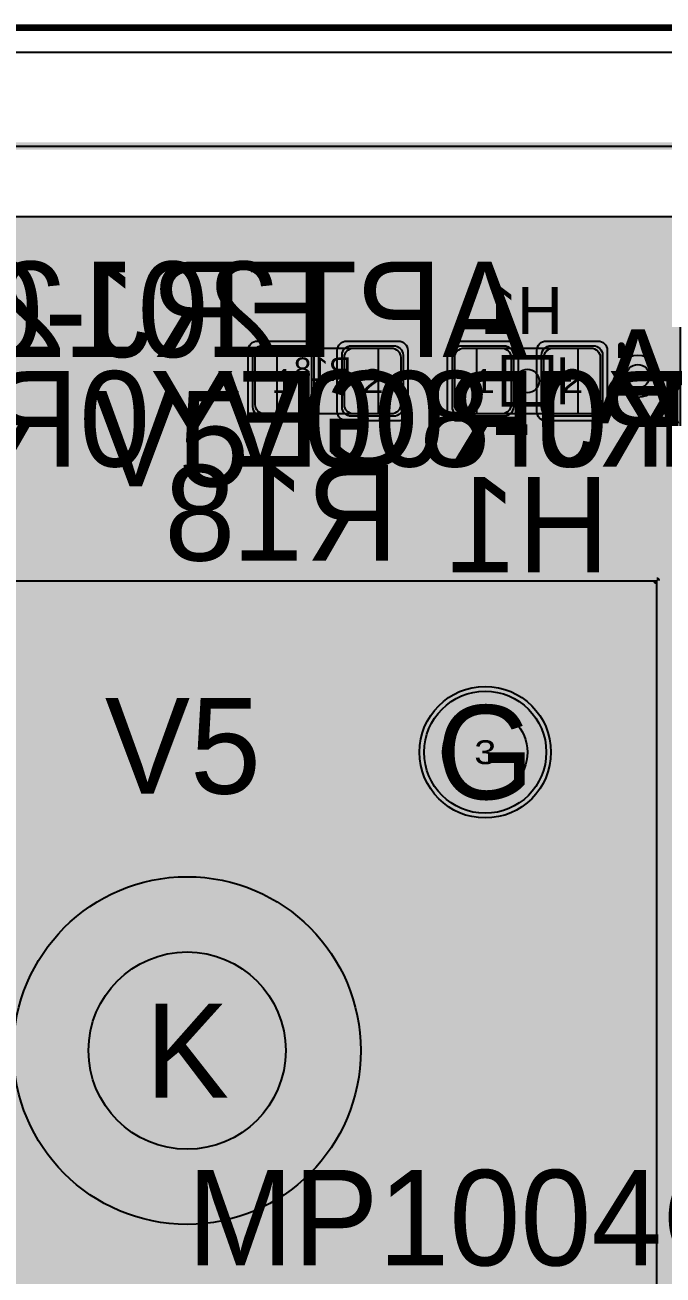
# Model space of a CAD drawing. Extents: x -19 to 284, y -54 to 100.
# Drawn here: x 105.05 to 118.64, y 73.47 to 100.08 of the extents above; entities that cross this region are included whole.
import ezdxf
from ezdxf.enums import TextEntityAlignment as Align

# ---------------------------------------------------------------- set-up
doc = ezdxf.new("R2010")
doc.units = 0
doc.header["$MEASUREMENT"] = 0
for name, color, linetype in [('ASSEMBLY_OUTLINES_BTM', 191, 'CONTINUOUS'), ('ASSEMBLY_OUTLINES_TOP', 102, 'CONTINUOUS'), ('ASSEMBLY_PART_NUMBERS_BTM', 191, 'CONTINUOUS'), ('ASSEMBLY_PART_NUMBERS_TOP', 102, 'CONTINUOUS'), ('ASSEMBLY_REF_DES_BTM', 191, 'CONTINUOUS'), ('ASSEMBLY_REF_DES_TOP', 102, 'CONTINUOUS'), ('BOARD_OUTLINE', 10, 'CONTINUOUS'), ('DRILL_DRAWING', 21, 'CONTINUOUS'), ('GENERATED_SILKSCREEN_BTM', 255, 'CONTINUOUS'), ('GENERATED_SILKSCREEN_TOP', 140, 'CONTINUOUS'), ('MANUFACTURING_OUTLINES', 10, 'CONTINUOUS'), ('MOUNTING_HOLE_PADS_LAYER14', 150, 'CONTINUOUS'), ('MOUNTING_HOLE_PADS_LAYER15', 230, 'CONTINUOUS'), ('MOUNTING_HOLES_LAYER_BOT17', 42, 'CONTINUOUS'), ('MOUNTING_HOLES_LAYER_TOP', 42, 'CONTINUOUS'), ('PART_HOLES_LAYER_BOTTOM', 30, 'CONTINUOUS'), ('PART_HOLES_LAYER_TOP', 30, 'CONTINUOUS'), ('PART_PADS_LAYER_BOTTOM', 230, 'CONTINUOUS'), ('PART_PADS_LAYER_TOP', 150, 'CONTINUOUS'), ('PART_PADS_SMD_BTM', 230, 'CONTINUOUS'), ('PIN_NUMBERS_BTM', 8, 'CONTINUOUS'), ('PIN_NUMBERS_TOP', 8, 'CONTINUOUS'), ('PLACEMENT_OUTLINES_BTM', 222, 'CONTINUOUS'), ('PLACEMENT_OUTLINES_TOP', 130, 'CONTINUOUS'), ('PLANE_DATA_LAYER_TOP', 150, 'CONTINUOUS'), ('PLANE_SHAPES_LAYER_TOP', 150, 'CONTINUOUS'), ('ROUTE_BORDER', 151, 'CONTINUOUS'), ('SILKSCREEN_OUTLINES_BTM', 211, 'CONTINUOUS'), ('SILKSCREEN_OUTLINES_TOP', 150, 'CONTINUOUS'), ('SILKSCREEN_REF_DES_BTM', 211, 'CONTINUOUS'), ('SILKSCREEN_REF_DES_TOP', 150, 'CONTINUOUS'), ('SOLDERMASK_PADS_BTM', 12, 'CONTINUOUS'), ('SOLDERMASK_PADS_TOP', 180, 'CONTINUOUS'), ('SOLDERPASTE_PADS_BTM', 12, 'CONTINUOUS'), ('TRACES_LAYER_BOTTOM', 230, 'CONTINUOUS'), ('VIA_HOLES_LAYER_BOTTOM', 30, 'CONTINUOUS'), ('VIA_HOLES_LAYER_TOP', 30, 'CONTINUOUS'), ('VIA_PADS_LAYER_BOTTOM', 230, 'CONTINUOUS'), ('VIA_PADS_LAYER_TOP', 150, 'CONTINUOUS')]:
    doc.layers.add(name, color=color, linetype=linetype)
doc.styles.add('COURIER_NEW', font='COUR.TTF')
doc.styles.add('VERIBEST_GERBER_0', font='txt')

msp = doc.modelspace()

# ---------------------------------------------------------------- hatches: boundary and pattern name
at = {"layer": 'ASSEMBLY_OUTLINES_BTM'}
h = msp.add_hatch(color=256, dxfattribs=at)
edge = h.paths.add_edge_path()
edge.add_arc((115.75, 92.5), 0.25, 0, 360)
at = {"layer": 'MOUNTING_HOLES_LAYER_BOT17'}
h = msp.add_hatch(color=256, dxfattribs=at)
edge = h.paths.add_edge_path()
edge.add_arc((108.5, 78.25), 2.1, 0, 360)
at = {"layer": 'MOUNTING_HOLES_LAYER_TOP'}
h = msp.add_hatch(color=256, dxfattribs=at)
edge = h.paths.add_edge_path()
edge.add_arc((108.5, 78.25), 2.1, 0, 360)
at = {"layer": 'PART_HOLES_LAYER_BOTTOM'}
h = msp.add_hatch(color=256, dxfattribs=at)
edge = h.paths.add_edge_path()
edge.add_arc((114.85, 84.6), 0.9, 0, 360)
at = {"layer": 'PART_HOLES_LAYER_TOP'}
h = msp.add_hatch(color=256, dxfattribs=at)
edge = h.paths.add_edge_path()
edge.add_arc((114.85, 84.6), 0.9, 0, 360)
at = {"layer": 'PLANE_DATA_LAYER_TOP'}
h = msp.add_hatch(color=256, dxfattribs=at)
h.paths.add_polyline_path([(120.5, 85.467281), (120.499998, 59.53156), (120.499998, 59.531559, -0.198909956), (120.47768, 59.477678), (116.022322, 55.02232, -0.198913366), (115.96844, 55.000002), (114.531562, 55, -0.198913366), (114.47768, 55.022318), (110.500002, 58.999998, 0.207684346), (110.499996, 59), (94.031562, 59, -0.198913366), (93.97768, 59.022318), (85.000002, 67.999998, 0.207684346), (84.999996, 68), (70.500004, 68, 0.207684346), (70.499998, 67.999998), (66.000002, 63.500002), (66, 63.499996), (66, 59.5762, -0.414213562), (65.9238, 59.5), (44.5762, 59.5, -0.414213562), (44.5, 59.5762), (44.5, 81.806849, -0.668181994), (44.630082, 81.86073), (55.244365, 71.246447, 0.198912215), (55.597918, 71.1), (80.979923, 71.1, -0.185651134), (81.030979, 71.080366, 0.384558767), (81.969021, 71.080366, -0.185651134), (82.020077, 71.1), (91.057121, 71.1, 0.198912215), (91.410674, 71.246447), (98.353553, 78.189326, 0.198912215), (98.5, 78.542879), (98.5, 86.379923, -0.185651134), (98.519634, 86.430979, 0.185651897), (98.7, 86.9, 1), (97.3, 86.9, 0.185651897), (97.480366, 86.430979, -0.185651134), (97.5, 86.379923), (97.5, 78.781548, -0.198909956), (97.477682, 78.727667), (90.872333, 72.122318, -0.198913366), (90.818451, 72.1), (82.020077, 72.1, -0.185651134), (81.969021, 72.119634, 0.384558767), (81.030979, 72.119634, -0.185651134), (80.979923, 72.1), (55.836588, 72.1, -0.198913366), (55.782706, 72.122318), (53.366088, 74.538936, -0.198909956), (53.34377, 74.592817), (53.34377, 74.592818, -0.294576153), (53.388558, 74.662242, 0.29457805), (53.8, 75.299999), (53.8, 75.3, 0.39930996), (53.135789, 75.999085, -0.185652617), (53.085803, 76.021303), (44.522318, 84.584788, -0.198909956), (44.5, 84.638669), (44.5, 87.151969, -0.414213562), (44.5762, 87.228169), (48.533161, 87.228169, -0.198913366), (48.587043, 87.205851), (49.478697, 86.314197, -0.185652617), (49.500915, 86.264211, 0.838851408), (50.869044, 86.094134, -0.565185223), (50.995756, 86.125606), (53.205453, 83.915909, 0.198912215), (53.559006, 83.769462), (58.945406, 83.769462, 0.198912215), (59.298959, 83.915909), (60.253553, 84.870503, 0.198912215), (60.4, 85.224056), (60.4, 85.879923, -0.185651134), (60.419634, 85.930979, 0.185651897), (60.6, 86.4, 1), (59.2, 86.4, 0.185651897), (59.380366, 85.930979, -0.185651134), (59.4, 85.879923), (59.4, 85.462725, -0.198909956), (59.377682, 85.408844), (58.760618, 84.79178, -0.198913366), (58.706736, 84.769462), (53.797676, 84.769462, -0.198913366), (53.743794, 84.79178), (49.582021, 88.953553, 0.198912215), (49.228468, 89.1), (43.120077, 89.1, -0.185651134), (43.069021, 89.119634, 0.384558767), (42.130979, 89.119634, -0.185651134), (42.079923, 89.1), (30.09107, 89.1, -0.414213562), (30.01487, 89.1762), (30.01487, 89.176201, -0.198909956), (30.037188, 89.230082), (30.585803, 89.778697, -0.185652617), (30.635789, 89.800915, 0.645030482), (31.101635, 90.988224, -0.195395946), (31.080041, 91.041371), (31.080041, 91.041372, -0.198909956), (31.102359, 91.095253), (31.185803, 91.178697, -0.185652617), (31.235789, 91.200915, 0.39930996), (31.9, 91.9), (31.9, 91.900005, 0.962125116), (30.502085, 91.953993, -0.391777998), (30.426112, 91.88367), (30.269784, 91.88367, 0.198912215), (29.916231, 91.737223), (28.612244, 90.433236, -0.198913366), (28.558362, 90.410918), (27.098355, 90.410918, 0.198912215), (26.744802, 90.264471), (24.647145, 88.166814, -0.198913366), (24.593263, 88.144496), (17.003174, 88.144496, -0.198913366), (16.949292, 88.166814), (15.248039, 89.868067, 0.198912215), (14.894486, 90.014514), (13.48401, 90.014514, 0.198912215), (13.130457, 89.868067), (10.440027, 87.177637, -0.198913366), (10.386145, 87.155319), (7.3302, 87.155319, 0.180173911), (7.00313, 87.033505, -0.305390868), (6.918602, 87.023291, 1.907914475), (7.070961, 85.882124, -0.165414822), (7.115967, 85.901691, 0.177616931), (7.428435, 86.046447), (7.514988, 86.133001, -0.198913366), (7.56887, 86.155319), (10.624815, 86.155319, 0.198912215), (10.978368, 86.301766), (13.03031, 88.353708, -0.533104529), (13.154463, 88.329294, 0.084493581), (13.280366, 88.130979, -0.185651134), (13.3, 88.079923), (13.3, 79.938669, -0.198909956), (13.277682, 79.884788), (11.814197, 78.421303, -0.185652617), (11.764211, 78.399085, 0.39930996), (11.1, 77.7), (11.1, 77.69999, 0.974753797), (12.499085, 77.664211, -0.185652617), (12.521303, 77.714197), (14.153553, 79.346447, 0.198912215), (14.3, 79.7), (14.3, 88.0238, -0.414213562), (14.3762, 88.1), (14.537431, 88.1, -0.198913366), (14.591313, 88.077682), (17.174693, 85.494302, 0.198912215), (17.528246, 85.347855), (24.808806, 85.347855, -0.414213562), (24.885006, 85.271655), (24.885006, 85.271654, -0.119209751), (24.876584, 85.236832, 0.119212236), (24.65, 84.300001), (24.65, 84.3, 0.240856487), (25.499923, 82.637979, -0.240854665), (25.531515, 82.576201), (25.531515, 82.5762, -0.414213562), (25.455315, 82.5), (22.120077, 82.5, -0.185651134), (22.069021, 82.519634, 2.249701015), (22.069021, 81.480366, -0.185651134), (22.120077, 81.5), (28.019196, 81.5, 0.198912215), (28.372749, 81.646447), (29.335965, 82.609663, -0.668181994), (29.466047, 82.555782), (29.466047, 70.851038, -0.198909956), (29.443729, 70.797157), (26.66889, 68.022318, -0.198913366), (26.615008, 68), (23.000004, 68, 0.207684346), (22.999998, 67.999998), (19.000002, 64.000002), (19, 63.999996), (19, 62.738492, -0.668181994), (18.869918, 62.684611), (15.000976, 66.553553, 0.198912215), (14.647423, 66.7), (14.120077, 66.7, -0.185651134), (14.069021, 66.719634, 2.249701015), (14.069021, 65.680366, -0.185651134), (14.120077, 65.7), (14.408753, 65.7, -0.198913366), (14.462635, 65.677682), (18.977682, 61.162635, -0.198909956), (19, 61.108754), (19, 50.0762, -0.414213562), (18.9238, 50), (12.374978, 50, -0.404852593), (12.298817, 50.073757, 0.968428978), (7.701183, 50.073757, -0.404852593), (7.625022, 50), (3.0762, 50, -0.414213562), (3, 50.0762), (3, 64.349709, -0.595487004), (3.117805, 64.413548, 0.595483788), (4.2, 65, 0.39930996), (3.535789, 65.699085, -0.185652617), (3.485803, 65.721303), (3.022318, 66.184788, -0.198909956), (3, 66.238669), (3, 90.6738, -0.414213562), (3.0762, 90.75), (6.4238, 90.75, -0.414213562), (6.5, 90.6738), (6.5, 90.500004), (6.500003, 90.499999), (8.499998, 88.500002, 0.207684346), (8.500004, 88.5), (10.999996, 88.5, 0.207684346), (11.000002, 88.500002), (13.499998, 90.999998), (13.5, 91.000004), (13.5, 95.9238, -0.414213562), (13.5762, 96), (18.30893, 96, -0.414213562), (18.38513, 95.9238), (18.38513, 95.923799, -0.198909956), (18.362812, 95.869918), (17.814197, 95.321303, -0.185652617), (17.764211, 95.299085, 0.39930996), (17.1, 94.6), (17.1, 94.59999, 0.974753797), (18.499085, 94.564211, -0.185652617), (18.521303, 94.614197), (18.937376, 95.03027, -0.198913366), (18.991258, 95.052588), (21.922414, 95.052588, 0.198912215), (22.275967, 95.199035), (22.869252, 95.79232, -0.198913366), (22.923134, 95.814638), (51.4238, 95.814638, -0.414213562), (51.5, 95.738438), (51.5, 91.000004), (51.500003, 90.999999), (53.999998, 88.500002, 0.207684346), (54.000004, 88.5), (55.999996, 88.5, 0.207684346), (56.000002, 88.500002), (58.499998, 90.999998), (58.5, 91.000004), (58.5, 94.574998, -0.668181994), (58.630082, 94.628879), (61.077682, 92.181279, -0.198909956), (61.1, 92.127398), (61.1, 82.320077, -0.185651134), (61.080366, 82.269021, 0.185651897), (60.9, 81.8, 0.536231839), (61.871334, 81.154727, -0.536234167), (61.977071, 81.084485), (61.977071, 80.722929, 0.198912215), (62.123518, 80.369376), (63.778697, 78.714197, -0.185652617), (63.800915, 78.664211, 0.974753797), (65.2, 78.69999), (65.2, 78.7, 0.39930996), (64.535789, 79.399085, -0.185652617), (64.485803, 79.421303), (62.999389, 80.907717, -0.198909956), (62.977071, 80.961598), (62.977071, 87.738402, -0.198909956), (62.999389, 87.792283), (63.185803, 87.978697, -0.185652617), (63.235789, 88.000915, 0.39930996), (63.9, 88.7), (63.9, 88.70001, 0.974753797), (62.500915, 88.735789, -0.185652617), (62.478697, 88.685803), (62.230082, 88.437188, -0.668181994), (62.1, 88.491069), (62.1, 92.366067, 0.198912215), (61.953553, 92.71962), (58.803255, 95.869918, -0.198909956), (58.780937, 95.923799), (58.780937, 95.9238, -0.414213562), (58.857137, 96), (95.9238, 96, -0.414213562), (96, 95.9238), (96, 90.500004), (96.000003, 90.499999), (98.499998, 88.000002, 0.207684346), (98.500004, 88), (101.499996, 88, 0.207684346), (101.500002, 88.000002), (103.999998, 90.499998), (104, 90.500004), (104, 95.9238, -0.414213562), (104.0762, 96), (118.9238, 96, -0.414213562), (119, 95.9238), (119, 91.500004), (119.000003, 91.499999), (119.977682, 90.52232, -0.198909956), (120, 90.468439), (120, 86.205951, 0.198912215), (120.146447, 85.852398), (120.477682, 85.521163, -0.198909956), (120.5, 85.467282)], flags=0)
h.paths.add_polyline_path([(25.71, 92.75, 0.414213562), (25.96, 93), (25.96, 94.5, 0.414213562), (25.71, 94.75), (24.21, 94.75, 0.414213562), (23.96, 94.5), (23.96, 93, 0.414213562), (24.21, 92.75)], flags=0)
h.paths.add_polyline_path([(24.65, 71.7, -1), (28.75, 71.7, -1)], flags=0)
h.paths.add_polyline_path([(28.842971, 93.38997, 6.796736414), (28.842971, 94.11003, -0.743486927), (28.697029, 94.11003, 6.796736414), (28.697029, 93.38997, -0.743486927)], flags=0)
h.paths.add_polyline_path([(70.7, 83.1, 0.414213562), (71.15, 83.55), (71.15, 84.95, 0.414213562), (70.7, 85.4), (69.3, 85.4, 0.414213562), (68.85, 84.95), (68.85, 83.55, 0.414213562), (69.3, 83.1)], flags=0)
h.paths.add_polyline_path([(68.85, 91.75, -1), (71.15, 91.75, -1)], flags=0)
h.paths.add_polyline_path([(73, 81.9, 1), (74.4, 81.9, 0.185651897), (74.219634, 82.369021, -0.185651134), (74.2, 82.420077), (74.2, 84.864447, 0.198912215), (74.053553, 85.218), (68.730653, 90.5409, 0.198912215), (68.3771, 90.687347), (68.073594, 90.687347, -0.390404288), (67.99765, 90.757308, 0.959834417), (66.6, 90.7, 0.39930996), (67.264211, 90.000915, -0.185652617), (67.314197, 89.978697), (67.4591, 89.833794, 0.198912215), (67.812653, 89.687347), (68.13843, 89.687347, -0.198913366), (68.192312, 89.665029), (73.177682, 84.679659, -0.198909956), (73.2, 84.625778), (73.2, 82.420077, -0.185651134), (73.180366, 82.369021, 0.185651897)], flags=0)
h.paths.add_polyline_path([(76.135789, 80.600915, 0.39930996), (76.8, 81.3), (76.8, 81.30001, 0.974753797), (75.400915, 81.335789, -0.185652617), (75.378697, 81.285803), (74.786551, 80.693657, -0.198913366), (74.732669, 80.671339), (69.617331, 80.671339, -0.198913366), (69.563449, 80.693657), (68.603553, 81.653553, 0.198912215), (68.25, 81.8), (67.920077, 81.8, -0.185651134), (67.869021, 81.819634, 2.249701015), (67.869021, 80.780366, -0.185651134), (67.920077, 80.8), (68.01133, 80.8, -0.198913366), (68.065212, 80.777682), (69.025108, 79.817786, 0.198912215), (69.378661, 79.671339), (74.971339, 79.671339, 0.198912215), (75.324892, 79.817786), (76.085803, 80.578697, -0.185652617)], flags=0)
h.paths.add_polyline_path([(79.25, 81.25, -1), (81.75, 81.25, -1)], flags=0)
h.paths.add_polyline_path([(82.935789, 79.200915, 0.39930996), (83.6, 79.9), (83.6, 79.90001, 0.974753797), (82.200915, 79.935789, -0.185652617), (82.178697, 79.885803), (81.71287, 79.419976, -0.198913366), (81.658988, 79.397658), (68.441012, 79.397658, -0.198913366), (68.38713, 79.419976), (68.221303, 79.585803, -0.185652617), (68.199085, 79.635789, 0.974753797), (66.8, 79.60001), (66.8, 79.6, 0.39930996), (67.464211, 78.900915, -0.185652617), (67.514197, 78.878697), (67.848789, 78.544105, 0.198912215), (68.202342, 78.397658), (81.897658, 78.397658, 0.198912215), (82.251211, 78.544105), (82.885803, 79.178697, -0.185652617)], flags=0)
h.paths.add_polyline_path([(88.7, 83.1, 0.414213562), (89.15, 83.55), (89.15, 84.95, 0.414213562), (88.7, 85.4), (87.3, 85.4, 0.414213562), (86.85, 84.95), (86.85, 83.55, 0.414213562), (87.3, 83.1)], flags=0)
h.paths.add_polyline_path([(86.85, 91.75, -1), (89.15, 91.75, -1)], flags=0)
h.paths.add_polyline_path([(103.05, 70.35, 0.414213562), (103.7, 71), (103.7, 72.8, 0.414213562), (103.05, 73.45), (101.25, 73.45, 0.414213562), (100.6, 72.8), (100.6, 71, 0.414213562), (101.25, 70.35)], flags=0)
h.paths.add_polyline_path([(100.6, 84.6, -1), (103.7, 84.6, -1)], flags=0)
h.paths.add_polyline_path([(102.6, 60.75, -1), (105.4, 60.75, -1)], flags=0)
h.paths.add_polyline_path([(110.207897, 60.75, -1), (112.607897, 60.75, -1)], flags=0)
h.paths.add_polyline_path([(104.3, 78.25, -1), (112.7, 78.25, -1)], flags=0)
h.paths.add_polyline_path([(113.3, 71.9, -1), (116.4, 71.9, -1)], flags=0)
h.paths.add_polyline_path([(113.3, 84.6, -1), (116.4, 84.6, -1)], flags=0)
h.paths.add_polyline_path([(113.55, 57.157897, -1), (116.45, 57.157897, -1)], flags=0)
h.paths.add_polyline_path([(116.378857, 64.023904, 0.414213102), (116.378859, 64.660299), (115.318196, 65.720961, 0.372259539), (114.731236, 65.763685, -0.372263605), (114.631843, 65.770919), (113.529927, 66.872836, 0.198912714), (112.999596, 67.092506), (104.592506, 67.092506, 0.198912714), (104.062175, 66.872836), (99.111658, 61.922318, -0.198913366), (99.057776, 61.9), (98.3, 61.9, 0.414213562), (97.85, 61.45), (97.85, 60.05, 0.414213562), (98.3, 59.6), (99.7, 59.6, 0.414213562), (100.15, 60.05), (100.15, 60.807777, -0.198909956), (100.172318, 60.861658), (104.880848, 65.570188, -0.198913366), (104.93473, 65.592506), (112.657372, 65.592506, -0.198913366), (112.711254, 65.570188), (113.571183, 64.710259, -0.198909956), (113.593501, 64.656378), (113.593501, 64.656377, -0.161399603), (113.578417, 64.610866, 0.372260871), (113.621141, 64.023905), (114.681804, 62.963244, 0.414210801), (115.318197, 62.963243)], flags=0)
h.paths.add_polyline_path([(117.392102, 60.75, -1), (119.792102, 60.75, -1)], flags=0)
at = {"layer": 'PLANE_SHAPES_LAYER_TOP'}
msp.add_hatch(color=256, dxfattribs=at).paths.add_polyline_path([(120.5, 68), (44.5, 68), (44.5, 87.5), (30.5, 87.5), (30.5, 68), (3, 68), (3, 90.75), (6.5, 90.75), (6.5, 88.5), (13.5, 88.5), (13.5, 96), (51.5, 96), (51.5, 88.5), (58.5, 88.5), (58.5, 96), (96, 96), (96, 88), (104, 88), (104, 96), (119, 96), (119, 90.5), (120.5, 90.5)], flags=0)
at = {"layer": 'VIA_HOLES_LAYER_BOTTOM'}
h = msp.add_hatch(color=256, dxfattribs=at)
edge = h.paths.add_edge_path()
edge.add_arc((118.1, 92.6), 0.25, 0, 360)
at = {"layer": 'VIA_HOLES_LAYER_TOP'}
h = msp.add_hatch(color=256, dxfattribs=at)
edge = h.paths.add_edge_path()
edge.add_arc((118.1, 92.6), 0.25, 0, 360)

# ---------------------------------------------------------------- linework, layer by layer
at = {"layer": 'ASSEMBLY_OUTLINES_BTM'}
for points in [[(110.42, 91.8), (110.42, 93.2), (112.57, 93.2), (112.57, 91.8)], [(114.67, 91.8), (114.67, 93.2), (116.82, 93.2), (116.82, 91.8)]]:
    msp.add_lwpolyline(points, close=True, dxfattribs=at)
at = {"layer": 'ASSEMBLY_OUTLINES_BTM', "const_width": 0.1}
msp.add_lwpolyline([(115.25, 92), (115.25, 93), (116.25, 93), (116.25, 92)], close=True, dxfattribs=at)
msp.add_lwpolyline([(116.5, 92), (116.5, 93)], dxfattribs=at)
at = {"layer": 'ASSEMBLY_OUTLINES_BTM'}
msp.add_circle((115.75, 92.5), 0.25, dxfattribs=at)
at = {"layer": 'ASSEMBLY_OUTLINES_TOP'}
msp.add_lwpolyline([(118.5, 68.25), (101.984375, 68.25), (98.5, 71.529412), (98.5, 88.25), (118.5, 88.25)], close=True, dxfattribs=at)
at = {"layer": 'BOARD_OUTLINE', "const_width": 0.1}
msp.add_lwpolyline([(0, 1.5), (0, 98.5, -0.414213562), (1.5, 100), (278.5, 100, -0.414213562), (280, 98.5), (280, 1.5, -0.414213562), (278.5, 0), (1.5, 0, -0.414213562)], format="xyb", close=True, dxfattribs=at)
at = {"layer": 'GENERATED_SILKSCREEN_BTM'}
for points, const_width in [([(0.25, 97.5), (279.75, 97.5)], 0.15), ([(107.593864, 89.925648), (107.658888, 89.730576), (107.593864, 89.535504), (107.593864, 89.529408), (107.591832, 89.52128), (107.591832, 88.893392), (107.591832, 88.887296), (107.593864, 88.8812), (107.595896, 88.873072), (107.604024, 88.864944), (107.807224, 88.655648), (107.817384, 88.64752), (107.827544, 88.645488), (107.835672, 88.643456), (108.581416, 88.643456), (108.587512, 88.643456), (108.593608, 88.645488), (108.601736, 88.64752), (108.609864, 88.655648), (108.813064, 88.864944), (108.823224, 88.873072), (108.825256, 88.8812), (108.825256, 88.893392), (108.825256, 89.52128), (108.825256, 89.529408), (108.825256, 89.533472), (108.823224, 89.535504), (108.7582, 89.730576), (108.823224, 89.925648), (108.825256, 89.92768), (108.825256, 89.939872), (108.825256, 90.427552), (108.825256, 90.43568), (108.823224, 90.44584), (108.813064, 90.456), (108.609864, 90.665296), (108.601736, 90.671392), (108.593608, 90.673424), (108.587512, 90.675456), (108.581416, 90.675456), (107.835672, 90.675456), (107.827544, 90.673424), (107.817384, 90.671392), (107.807224, 90.665296), (107.604024, 90.456), (107.595896, 90.443808), (107.593864, 90.43568), (107.591832, 90.427552), (107.591832, 89.939872), (107.591832, 89.931744), (107.593864, 89.92768), (107.593864, 89.925648)], 0.254), ([(108.743976, 90.4052), (108.743976, 89.943936), (108.689112, 89.769184), (107.73204, 89.769184), (107.673112, 89.943936), (107.673112, 90.4052), (107.85396, 90.592144), (108.561096, 90.592144), (108.743976, 90.4052)], 0.254), ([(110.513848, 88.726768), (110.530104, 88.722704), (110.540264, 88.714576), (110.544328, 88.700352), (110.54636, 88.684096), (110.544328, 88.669872), (110.540264, 88.655648), (110.530104, 88.645488), (110.513848, 88.643456), (109.721368, 88.643456), (109.707144, 88.645488), (109.694952, 88.655648), (109.688856, 88.669872), (109.686824, 88.684096), (109.688856, 88.700352), (109.694952, 88.714576), (109.707144, 88.722704), (109.721368, 88.726768), (110.079, 88.726768), (110.079, 90.634816), (110.081032, 90.64904), (110.087128, 90.6592), (110.097288, 90.665296), (110.111512, 90.667328), (110.121672, 90.66936), (110.131832, 90.66936), (110.13996, 90.665296), (110.148088, 90.657168), (110.544328, 90.1004), (110.548392, 90.092272), (110.550424, 90.086176), (110.550424, 90.071952), (110.544328, 90.05976), (110.534168, 90.0496), (110.521976, 90.041472), (110.507752, 90.037408), (110.499624, 90.037408), (110.493528, 90.03944), (110.483368, 90.051632), (110.158248, 90.5068), (110.158248, 88.726768), (110.513848, 88.726768)], 0.254), ([(111.28804, 89.903296), (111.281944, 89.90736), (111.279912, 89.91752), (111.275848, 89.92768), (111.273816, 89.93784), (111.273816, 90.356432), (111.275848, 90.366592), (111.279912, 90.372688), (111.279912, 90.378784), (111.281944, 90.380816), (111.286008, 90.382848), (111.28804, 90.386912), (111.63348, 90.667328), (111.64364, 90.671392), (111.651768, 90.673424), (111.659896, 90.675456), (112.684024, 90.675456), (112.702312, 90.671392), (112.714504, 90.661232), (112.724664, 90.64904), (112.728728, 90.634816), (112.728728, 88.684096), (112.724664, 88.66784), (112.714504, 88.65768), (112.702312, 88.651584), (112.688088, 88.649552), (112.671832, 88.651584), (112.657608, 88.65768), (112.647448, 88.66784), (112.643384, 88.684096), (112.643384, 89.618816), (111.688344, 89.618816), (111.355096, 88.671904), (111.346968, 88.65768), (111.332744, 88.649552), (111.31852, 88.64752), (111.304296, 88.651584), (111.292104, 88.65768), (111.281944, 88.66784), (111.27788, 88.682064), (111.279912, 88.69832), (111.61316, 89.645232), (111.28804, 89.903296)], 0.254), ([(112.643384, 90.592144), (111.672088, 90.592144), (111.355096, 90.336112), (111.355096, 89.95816), (111.672088, 89.700096), (112.643384, 89.700096), (112.643384, 90.592144)], 0.254), ([(115.013848, 88.476768), (115.030104, 88.472704), (115.040264, 88.464576), (115.044328, 88.450352), (115.04636, 88.434096), (115.044328, 88.419872), (115.040264, 88.405648), (115.030104, 88.395488), (115.013848, 88.393456), (114.221368, 88.393456), (114.207144, 88.395488), (114.194952, 88.405648), (114.188856, 88.419872), (114.186824, 88.434096), (114.188856, 88.450352), (114.194952, 88.464576), (114.207144, 88.472704), (114.221368, 88.476768), (114.579, 88.476768), (114.579, 90.384816), (114.581032, 90.39904), (114.587128, 90.4092), (114.597288, 90.415296), (114.611512, 90.417328), (114.621672, 90.41936), (114.631832, 90.41936), (114.63996, 90.415296), (114.648088, 90.407168), (115.044328, 89.8504), (115.048392, 89.842272), (115.050424, 89.836176), (115.050424, 89.821952), (115.044328, 89.80976), (115.034168, 89.7996), (115.021976, 89.791472), (115.007752, 89.787408), (114.999624, 89.787408), (114.993528, 89.78944), (114.983368, 89.801632), (114.658248, 90.2568), (114.658248, 88.476768), (115.013848, 88.476768)], 0.254), ([(117.228728, 88.434096), (117.224664, 88.41784), (117.214504, 88.40768), (117.202312, 88.401584), (117.188088, 88.399552), (117.171832, 88.401584), (117.157608, 88.40768), (117.147448, 88.41784), (117.143384, 88.434096), (117.143384, 89.368816), (115.857128, 89.368816), (115.857128, 88.434096), (115.855096, 88.41784), (115.844936, 88.40768), (115.830712, 88.401584), (115.816488, 88.399552), (115.802264, 88.401584), (115.790072, 88.40768), (115.779912, 88.41784), (115.775848, 88.434096), (115.775848, 90.384816), (115.779912, 90.39904), (115.790072, 90.411232), (115.802264, 90.417328), (115.816488, 90.41936), (115.830712, 90.417328), (115.844936, 90.411232), (115.855096, 90.39904), (115.857128, 90.384816), (115.857128, 89.450096), (117.143384, 89.450096), (117.143384, 90.384816), (117.147448, 90.39904), (117.157608, 90.411232), (117.171832, 90.417328), (117.188088, 90.41936), (117.202312, 90.417328), (117.214504, 90.411232), (117.224664, 90.39904), (117.228728, 90.384816), (117.228728, 88.434096)], 0.254), ([(108.743976, 89.513152), (108.743976, 88.91168), (108.561096, 88.726768), (107.85396, 88.726768), (107.673112, 88.91168), (107.673112, 89.513152), (107.73204, 89.687904), (108.689112, 89.687904), (108.743976, 89.513152)], 0.254)]:
    msp.add_lwpolyline(points, dxfattribs=dict(at, const_width=const_width))
at = {"layer": 'GENERATED_SILKSCREEN_BTM', "const_width": 0.15}
for points in [[(111.769515, 93.200005, 0.000011097), (111.769508, 93.199995), (111.230492, 93.199995, 0.000011097), (111.230485, 93.200005), (111.769515, 93.200005)], [(116.019515, 93.200005, 0.000011097), (116.019508, 93.199995), (115.480492, 93.199995, 0.000011097), (115.480485, 93.200005), (116.019515, 93.200005)], [(117.750005, 92.991316, 0.000006407), (117.749995, 92.991307), (117.749995, 93.25, -1), (117.750005, 93.25), (117.750005, 92.991316)], [(117.750005, 91.75, -1), (117.749995, 91.75), (117.749995, 92.208693, 0.000006407), (117.750005, 92.208684), (117.750005, 91.75)], [(111.769515, 91.799995), (111.230485, 91.799995, 0.000011097), (111.230492, 91.800005), (111.769508, 91.800005, 0.000011097), (111.769515, 91.799995)], [(116.019515, 91.799995), (115.480485, 91.799995, 0.000011097), (115.480492, 91.800005), (116.019508, 91.800005, 0.000011097), (116.019515, 91.799995)]]:
    msp.add_lwpolyline(points, format="xyb", dxfattribs=at)
at = {"layer": 'GENERATED_SILKSCREEN_TOP'}
for points, const_width in [([(0.25, 97.5), (279.75, 97.5)], 0.15), ([(107.585088, 90.223456), (107.530224, 90.223456), (107.518032, 90.225488), (107.507872, 90.231584), (107.497712, 90.239712), (107.493648, 90.251904), (106.833248, 92.200592), (106.831216, 92.216848), (106.837312, 92.22904), (106.849504, 92.2392), (106.863728, 92.247328), (106.877952, 92.24936), (106.892176, 92.247328), (106.904368, 92.241232), (106.912496, 92.227008), (107.55664, 90.310832), (108.204848, 92.227008), (108.212976, 92.241232), (108.225168, 92.247328), (108.239392, 92.24936), (108.253616, 92.247328), (108.26784, 92.2392), (108.278, 92.22904), (108.282064, 92.216848), (108.280032, 92.200592), (107.623696, 90.251904), (107.6176, 90.239712), (107.605408, 90.231584), (107.59728, 90.225488), (107.585088, 90.223456)], 0.254), ([(109.076576, 91.556448), (109.068448, 91.554416), (109.062352, 91.552384), (109.054224, 91.54832), (108.777872, 91.3248), (108.777872, 92.172144), (110.104768, 92.172144), (110.118992, 92.176208), (110.131184, 92.184336), (110.13728, 92.19856), (110.139312, 92.212784), (110.13728, 92.22904), (110.131184, 92.241232), (110.118992, 92.251392), (110.104768, 92.255456), (108.733168, 92.255456), (108.718944, 92.251392), (108.706752, 92.241232), (108.696592, 92.22904), (108.692528, 92.214816), (108.692528, 91.237424), (108.69456, 91.2232), (108.700656, 91.21304), (108.708784, 91.206944), (108.723008, 91.20288), (108.733168, 91.198816), (108.741296, 91.196784), (108.751456, 91.198816), (108.759584, 91.204912), (109.0908, 91.475168), (109.747136, 91.475168), (110.064128, 91.217104), (110.064128, 90.5628), (109.747136, 90.3088), (109.0908, 90.3088), (108.759584, 90.577024), (108.74536, 90.58312), (108.733168, 90.58312), (108.720976, 90.574992), (108.708784, 90.564832), (108.700656, 90.550608), (108.698624, 90.536384), (108.700656, 90.52216), (108.710816, 90.512), (109.054224, 90.231584), (109.06032, 90.22752), (109.068448, 90.22752), (109.076576, 90.223456), (109.76136, 90.223456), (109.767456, 90.223456), (109.769488, 90.225488), (109.77152, 90.225488), (109.775584, 90.22752), (109.779648, 90.22752), (109.787776, 90.231584), (110.131184, 90.512), (110.13728, 90.518096), (110.139312, 90.52216), (110.143376, 90.534352), (110.145408, 90.54248), (110.145408, 91.237424), (110.143376, 91.245552), (110.139312, 91.257744), (110.139312, 91.261808), (110.13728, 91.26384), (110.133216, 91.267904), (110.131184, 91.271968), (109.787776, 91.54832), (109.777616, 91.552384), (109.769488, 91.554416), (109.76136, 91.556448), (109.076576, 91.556448)], 0.254)]:
    msp.add_lwpolyline(points, dxfattribs=dict(at, const_width=const_width))
at = {"layer": 'GENERATED_SILKSCREEN_TOP', "const_width": 0.15}
msp.add_lwpolyline([(118.500005, 68.25, -0.414213562), (118.5, 68.249995), (101.984375, 68.249995, -0.236067977), (101.984371, 68.249997), (98.499997, 71.529408, -0.236067977), (98.499995, 71.529412), (98.499995, 86.739906, 0.000015965), (98.500005, 86.739938), (98.500005, 71.529414), (101.984377, 68.250005), (118.499995, 68.250005), (118.499995, 88.249995), (98.500005, 88.249995), (98.500005, 87.060062, 0.000015965), (98.499995, 87.060094), (98.499995, 88.25, -0.414213562), (98.5, 88.250005), (118.5, 88.250005, -0.414213562), (118.500005, 88.25), (118.500005, 68.25)], format="xyb", dxfattribs=at)
at = {"layer": 'MANUFACTURING_OUTLINES'}
msp.add_lwpolyline([(280.075405, 1.5, -0.414213562), (278.5, -0.075405), (1.5, -0.075405, -0.414213562), (-0.075405, 1.5), (-0.075405, 98.5, -0.414213562), (1.5, 100.075405), (278.5, 100.075405, -0.414213562), (280.075405, 98.5)], format="xyb", close=True, dxfattribs=at)
at = {"layer": 'MOUNTING_HOLE_PADS_LAYER14'}
msp.add_circle((108.5, 78.25), 3.7, dxfattribs=at)
at = {"layer": 'MOUNTING_HOLE_PADS_LAYER15'}
msp.add_circle((108.5, 78.25), 3.7, dxfattribs=at)
at = {"layer": 'MOUNTING_HOLES_LAYER_BOT17'}
msp.add_circle((108.5, 78.25), 2.1, dxfattribs=at)
at = {"layer": 'MOUNTING_HOLES_LAYER_TOP'}
msp.add_circle((108.5, 78.25), 2.1, dxfattribs=at)
at = {"layer": 'PART_HOLES_LAYER_BOTTOM'}
msp.add_circle((114.85, 84.6), 0.9, dxfattribs=at)
at = {"layer": 'PART_HOLES_LAYER_TOP'}
msp.add_circle((114.85, 84.6), 0.9, dxfattribs=at)
at = {"layer": 'PART_PADS_LAYER_BOTTOM'}
msp.add_circle((114.85, 84.6), 1.3, dxfattribs=at)
at = {"layer": 'PART_PADS_LAYER_TOP'}
msp.add_circle((114.85, 84.6), 1.3, dxfattribs=at)
at = {"layer": 'PART_PADS_SMD_BTM'}
for points in [[(111, 93.25, -0.414213562), (111.2, 93.05), (111.2, 91.95, -0.414213562), (111, 91.75), (110.1, 91.75, -0.414213562), (109.9, 91.95), (109.9, 93.05, -0.414213562), (110.1, 93.25)], [(112.9, 93.25, -0.414213562), (113.1, 93.05), (113.1, 91.95, -0.414213562), (112.9, 91.75), (112, 91.75, -0.414213562), (111.8, 91.95), (111.8, 93.05, -0.414213562), (112, 93.25)], [(115.25, 93.25, -0.414213562), (115.45, 93.05), (115.45, 91.95, -0.414213562), (115.25, 91.75), (114.35, 91.75, -0.414213562), (114.15, 91.95), (114.15, 93.05, -0.414213562), (114.35, 93.25)], [(117.15, 93.25, -0.414213562), (117.35, 93.05), (117.35, 91.95, -0.414213562), (117.15, 91.75), (116.25, 91.75, -0.414213562), (116.05, 91.95), (116.05, 93.05, -0.414213562), (116.25, 93.25)]]:
    msp.add_lwpolyline(points, format="xyb", close=True, dxfattribs=at)
at = {"layer": 'PLACEMENT_OUTLINES_BTM'}
for points in [[(110.42, 91.8), (110.42, 93.2), (112.57, 93.2), (112.57, 91.8)], [(114.67, 91.8), (114.67, 93.2), (116.82, 93.2), (116.82, 91.8)]]:
    msp.add_lwpolyline(points, close=True, dxfattribs=at)
at = {"layer": 'PLACEMENT_OUTLINES_TOP'}
msp.add_lwpolyline([(118.5, 68.25), (101.984375, 68.25), (98.5, 71.529412), (98.5, 88.25), (118.5, 88.25)], close=True, dxfattribs=at)
at = {"layer": 'PLANE_SHAPES_LAYER_TOP'}
msp.add_lwpolyline([(120.5, 68), (44.5, 68), (44.5, 87.5), (30.5, 87.5), (30.5, 68), (3, 68), (3, 90.75), (6.5, 90.75), (6.5, 88.5), (13.5, 88.5), (13.5, 96), (51.5, 96), (51.5, 88.5), (58.5, 88.5), (58.5, 96), (96, 96), (96, 88), (104, 88), (104, 96), (119, 96), (119, 90.5), (120.5, 90.5)], close=True, dxfattribs=at)
at = {"layer": 'ROUTE_BORDER'}
msp.add_lwpolyline([(0.635, 0.635), (0.635, 99.5), (279.5, 99.5), (279.5, 0.635)], close=True, dxfattribs=at)
at = {"layer": 'SILKSCREEN_OUTLINES_BTM'}
msp.add_lwpolyline([(0.25, 97.5), (279.75, 97.5)], dxfattribs=at)
for points in [[(110.42, 91.8), (110.42, 93.2), (112.57, 93.2), (112.57, 91.8)], [(114.67, 91.8), (114.67, 93.2), (116.82, 93.2), (116.82, 91.8)]]:
    msp.add_lwpolyline(points, close=True, dxfattribs=at)
at = {"layer": 'SILKSCREEN_OUTLINES_BTM', "const_width": 0.15}
msp.add_lwpolyline([(117.75, 91.75), (117.75, 93.25)], dxfattribs=at)
at = {"layer": 'SILKSCREEN_OUTLINES_TOP'}
msp.add_lwpolyline([(0.25, 97.5), (279.75, 97.5)], dxfattribs=at)
msp.add_lwpolyline([(118.5, 68.25), (101.984375, 68.25), (98.5, 71.529412), (98.5, 88.25), (118.5, 88.25)], close=True, dxfattribs=at)
at = {"layer": 'SOLDERMASK_PADS_BTM'}
for points in [[(111.1, 93.35, -0.414213562), (111.3, 93.15), (111.3, 91.85, -0.414213562), (111.1, 91.65), (110, 91.65, -0.414213562), (109.8, 91.85), (109.8, 93.15, -0.414213562), (110, 93.35)], [(113, 93.35, -0.414213562), (113.2, 93.15), (113.2, 91.85, -0.414213562), (113, 91.65), (111.9, 91.65, -0.414213562), (111.7, 91.85), (111.7, 93.15, -0.414213562), (111.9, 93.35)], [(115.35, 93.35, -0.414213562), (115.55, 93.15), (115.55, 91.85, -0.414213562), (115.35, 91.65), (114.25, 91.65, -0.414213562), (114.05, 91.85), (114.05, 93.15, -0.414213562), (114.25, 93.35)], [(117.25, 93.35, -0.414213562), (117.45, 93.15), (117.45, 91.85, -0.414213562), (117.25, 91.65), (116.15, 91.65, -0.414213562), (115.95, 91.85), (115.95, 93.15, -0.414213562), (116.15, 93.35)]]:
    msp.add_lwpolyline(points, format="xyb", close=True, dxfattribs=at)
msp.add_circle((114.85, 84.6), 1.4, dxfattribs=at)
at = {"layer": 'SOLDERMASK_PADS_TOP'}
msp.add_circle((114.85, 84.6), 1.4, dxfattribs=at)
at = {"layer": 'SOLDERPASTE_PADS_BTM'}
for points in [[(110.95, 93.2, -0.414213562), (111.15, 93), (111.15, 92, -0.414213562), (110.95, 91.8), (110.15, 91.8, -0.414213562), (109.95, 92), (109.95, 93, -0.414213562), (110.15, 93.2)], [(112.85, 93.2, -0.414213562), (113.05, 93), (113.05, 92, -0.414213562), (112.85, 91.8), (112.05, 91.8, -0.414213562), (111.85, 92), (111.85, 93, -0.414213562), (112.05, 93.2)], [(115.2, 93.2, -0.414213562), (115.4, 93), (115.4, 92, -0.414213562), (115.2, 91.8), (114.4, 91.8, -0.414213562), (114.2, 92), (114.2, 93, -0.414213562), (114.4, 93.2)], [(117.1, 93.2, -0.414213562), (117.3, 93), (117.3, 92, -0.414213562), (117.1, 91.8), (116.3, 91.8, -0.414213562), (116.1, 92), (116.1, 93, -0.414213562), (116.3, 93.2)]]:
    msp.add_lwpolyline(points, format="xyb", close=True, dxfattribs=at)
at = {"layer": 'TRACES_LAYER_BOTTOM'}
for points, const_width in [([(116.7, 92.5), (118, 92.5), (118.1, 92.6)], 0.5), ([(110.55, 92.5), (106.583682, 92.5), (101.038342, 86.95466), (97.996095, 86.95466), (98, 86.950755), (98, 86.9)], 0.5), ([(112.45, 92.5), (114.8, 92.5)], 0.5), ([(114.85, 84.6), (106.541168, 84.6), (103.933245, 81.992077), (100.472896, 81.992077), (90.714973, 91.75), (88, 91.75)], 1), ([(122.779651, 82.532633), (116.690201, 88.622083), (106.172083, 88.622083), (102.15, 84.6)], 2), ([(114.85, 84.6), (114.85, 76.561803), (110.75, 72.461803), (110.75, 68.15)], 1)]:
    msp.add_lwpolyline(points, dxfattribs=dict(at, const_width=const_width))
at = {"layer": 'VIA_HOLES_LAYER_BOTTOM'}
msp.add_circle((118.1, 92.6), 0.25, dxfattribs=at)
at = {"layer": 'VIA_HOLES_LAYER_TOP'}
msp.add_circle((118.1, 92.6), 0.25, dxfattribs=at)
at = {"layer": 'VIA_PADS_LAYER_BOTTOM'}
msp.add_circle((118.1, 92.6), 0.45, dxfattribs=at)
at = {"layer": 'VIA_PADS_LAYER_TOP'}
msp.add_circle((118.1, 92.6), 0.45, dxfattribs=at)

# ---------------------------------------------------------------- texts
at = {"layer": 'ASSEMBLY_PART_NUMBERS_BTM', "style": 'VERIBEST_GERBER_0', "text_generation_flag": 2}
for s, p in [('ERJ-6GEYJ152V', (111.5, 95.04)), ('APT2012CGCK', (115.75, 95.04)), ('ERJ-8GEY0R00V', (121, 92.71)), ('ERJ-8GEY0R00V', (130.75, 92.71))]:
    msp.add_text(s, height=2.032, dxfattribs=at).set_placement(p, align=Align.TOP_LEFT)
at = {"layer": 'ASSEMBLY_PART_NUMBERS_TOP', "style": 'VERIBEST_GERBER_0'}
msp.add_text('MP1004G-G', height=2.032, dxfattribs=at).set_placement((108.5, 75.71), align=Align.TOP_LEFT)
at = {"layer": 'ASSEMBLY_REF_DES_BTM', "style": 'VERIBEST_GERBER_0', "text_generation_flag": 2}
for s, height, p in [('H1', 1, (116.5, 94.5)), ('R18', 0.5, (112, 93))]:
    msp.add_text(s, height=height, dxfattribs=at).set_placement(p, align=Align.TOP_LEFT)
at = {"layer": 'ASSEMBLY_REF_DES_TOP', "style": 'VERIBEST_GERBER_0'}
msp.add_text('V5', height=2.032, dxfattribs=at).set_placement((106.75, 85.75), align=Align.TOP_LEFT)
at = {"layer": 'DRILL_DRAWING', "style": 'VERIBEST_GERBER_0'}
for s, p in [('A', (118.1, 92.6)), ('G', (114.85, 84.6)), ('K', (108.5, 78.25))]:
    msp.add_text(s, height=2, dxfattribs=at).set_placement(p, align=Align.MIDDLE_CENTER)
at = {"layer": 'PIN_NUMBERS_BTM', "style": 'COURIER_NEW'}
for s, p in [('1', (110.55, 92.5)), ('2', (112.45, 92.5)), ('1', (114.8, 92.5)), ('2', (116.7, 92.5)), ('3', (114.85, 84.6))]:
    msp.add_text(s, height=0.508, dxfattribs=at).set_placement(p, align=Align.MIDDLE_CENTER)
at = {"layer": 'PIN_NUMBERS_TOP', "style": 'COURIER_NEW'}
for s, p in [('1', (110.55, 92.5)), ('2', (112.45, 92.5)), ('1', (114.8, 92.5)), ('2', (116.7, 92.5)), ('3', (114.85, 84.6))]:
    msp.add_text(s, height=0.508, dxfattribs=at).set_placement(p, align=Align.MIDDLE_CENTER)
at = {"layer": 'SILKSCREEN_REF_DES_BTM', "style": 'VERIBEST_GERBER_0', "text_generation_flag": 2}
for s, p in [('R18', (113, 90.71)), ('H1', (117.5, 90.46))]:
    msp.add_text(s, height=2.032, dxfattribs=at).set_placement(p, align=Align.TOP_LEFT)
at = {"layer": 'SILKSCREEN_REF_DES_TOP', "style": 'VERIBEST_GERBER_0'}
msp.add_text('V5', height=2.032, dxfattribs=at).set_placement((106.5, 92.29), align=Align.TOP_LEFT)

doc.saveas('drawing.dxf')
